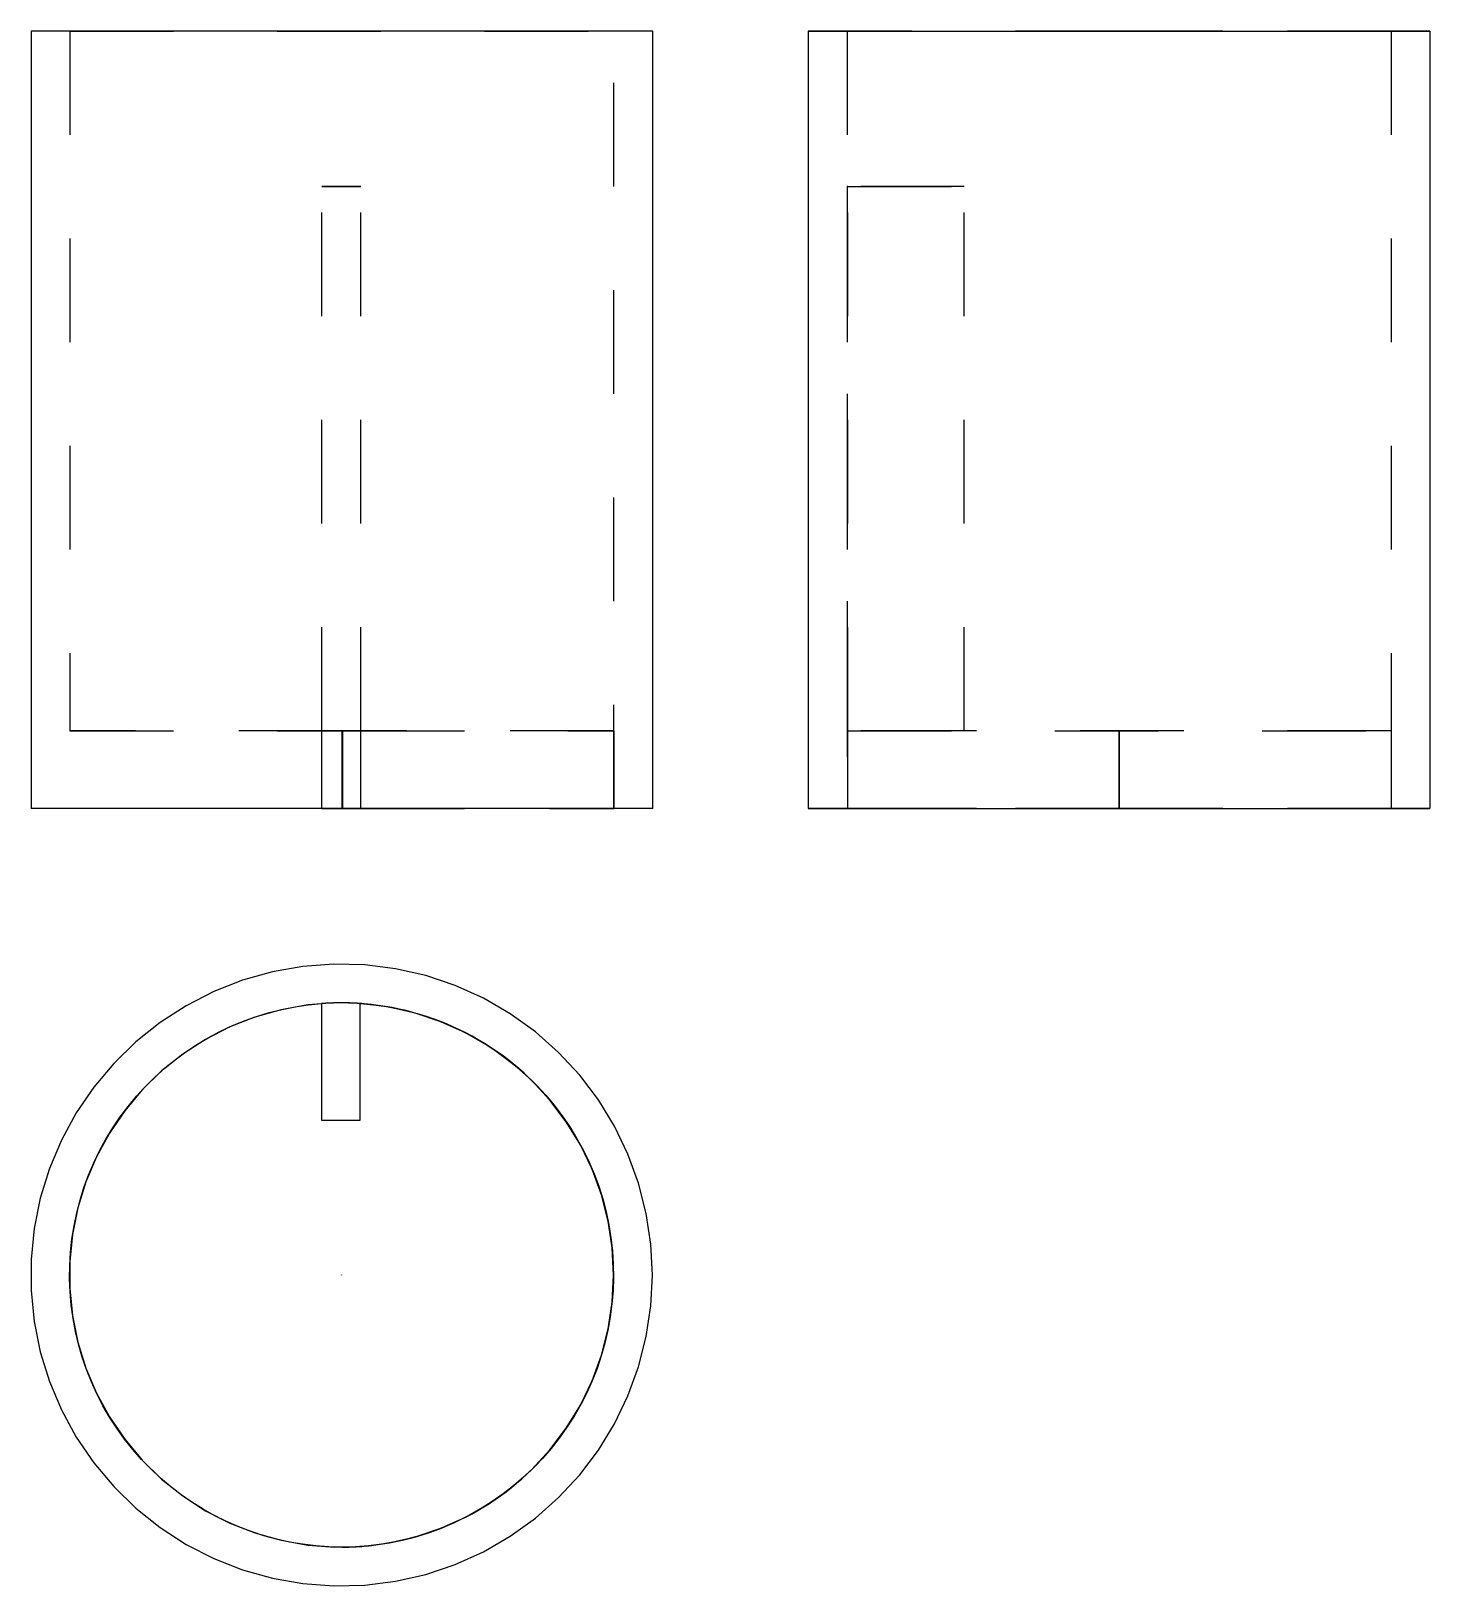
# Model space of a CAD drawing. Extents: x 0 to 1.35, y 0 to 1.5.
import ezdxf

# ---------------------------------------------------------------- set-up
doc = ezdxf.new("R2010")
doc.units = 0
doc.linetypes.add('HIDDEN', pattern=[0.037501, 0.025013, -0.012488])
for name, color, linetype in [('FRONT', 7, 'CONTINUOUS'), ('FRONT_HID', 7, 'HIDDEN'), ('LEFT', 7, 'CONTINUOUS'), ('LEFT_HID', 7, 'HIDDEN'), ('TOP', 7, 'CONTINUOUS'), ('TOP_HID', 7, 'HIDDEN')]:
    doc.layers.add(name, color=color, linetype=linetype)

msp = doc.modelspace()

# ---------------------------------------------------------------- linework, layer by layer
at = {"layer": 'FRONT'}
for p, q in [((0.6, 1.499814), (0, 1.499814)), ((0, 1.499814), (0, 0.749814)), ((0.6, 0.749814), (0.6, 1.499814)), ((0.6, 0.749814), (0, 0.749814))]:
    msp.add_line(p, q, dxfattribs=at)
at = {"layer": 'FRONT_HID', "linetype": 'HIDDEN'}
for p, q in [((0.5625, 1.499814), (0.0375, 1.499814)), ((0.0375, 1.499814), (0.5625, 1.499814)), ((0.0375, 1.499814), (0.0375, 0.824814)), ((0.5625, 0.749814), (0.5625, 1.499814)), ((0.280627, 0.824814), (0.280627, 1.349814)), ((0.299376, 1.349814), (0.280627, 1.349814)), ((0.280627, 1.349814), (0.318128, 1.349814)), ((0.280627, 0.824814), (0.280627, 1.349814)), ((0.318128, 1.349814), (0.299376, 1.349814)), ((0.318128, 0.824814), (0.318128, 1.349814)), ((0.318128, 0.824814), (0.318128, 1.349814)), ((0.300624, 0.824814), (0.0375, 0.824814)), ((0.0375, 0.824814), (0.280628, 0.824814)), ((0.280627, 0.749814), (0.280627, 0.824814)), ((0.280627, 0.824814), (0.318128, 0.824814)), ((0.300088, 0.824814), (0.299912, 0.824814)), ((0.299912, 0.824814), (0.300088, 0.824814)), ((0.299912, 0.824814), (0.299912, 0.749814)), ((0.300088, 0.749814), (0.300088, 0.824814)), ((0.562495, 0.824814), (0.300624, 0.824814)), ((0.300624, 0.824814), (0.300624, 0.749814)), ((0.318128, 0.824814), (0.562495, 0.824814)), ((0.318128, 0.749814), (0.318128, 0.824814)), ((0.562495, 0.824814), (0.562495, 0.749814)), ((0.280627, 0.749814), (0.318128, 0.749814)), ((0.318128, 0.749814), (0.280627, 0.749814)), ((0.300624, 0.749814), (0.280627, 0.749814)), ((0.280628, 0.749814), (0.300624, 0.749814)), ((0.5625, 0.749814), (0.280628, 0.749814)), ((0.300088, 0.749814), (0.299912, 0.749814)), ((0.299912, 0.749814), (0.300088, 0.749814)), ((0.562495, 0.749814), (0.300624, 0.749814)), ((0.300624, 0.749814), (0.5625, 0.749814)), ((0.318128, 0.749814), (0.562495, 0.749814))]:
    msp.add_line(p, q, dxfattribs=at)
at = {"layer": 'LEFT'}
for p, q in [((0.75, 1.499814), (1.35, 1.499814)), ((0.75, 1.499814), (0.75, 0.749814)), ((1.35, 1.499814), (1.35, 0.749814)), ((0.75, 0.749814), (1.35, 0.749814))]:
    msp.add_line(p, q, dxfattribs=at)
at = {"layer": 'LEFT_HID', "linetype": 'HIDDEN'}
for p, q in [((1.05, 1.499814), (0.75, 1.499814)), ((1.05, 1.499814), (0.7875, 1.499814)), ((0.7875, 1.499814), (1.3125, 1.499814)), ((0.7875, 1.499814), (0.7875, 0.749814)), ((1.3125, 1.499814), (1.05, 1.499814)), ((1.35, 1.499814), (1.05, 1.499814)), ((1.3125, 1.499814), (1.3125, 0.824814)), ((0.788127, 1.349814), (0.7875, 1.349814)), ((0.7875, 1.349814), (0.7875, 1.349814)), ((0.7875, 1.349814), (0.7875, 0.749814)), ((0.787501, 1.349814), (0.788215, 1.349814)), ((0.788127, 0.824814), (0.788127, 1.349814)), ((0.900627, 1.349814), (0.788127, 1.349814)), ((0.788215, 0.824814), (0.788215, 1.349814)), ((0.788215, 1.349814), (0.900627, 1.349814)), ((0.900627, 0.824814), (0.900627, 1.349814)), ((0.900627, 0.824814), (0.900627, 1.349814)), ((0.788127, 0.824814), (1.312499, 0.824814)), ((0.900627, 0.824814), (0.788127, 0.824814)), ((0.788127, 0.749814), (0.788127, 0.824814)), ((0.788215, 0.749814), (0.788215, 0.824814)), ((0.788215, 0.824814), (0.900627, 0.824814)), ((1.3125, 0.824814), (0.788216, 0.824814)), ((1.05, 0.824814), (1.049912, 0.824814)), ((1.049912, 0.824814), (1.050088, 0.824814)), ((1.049912, 0.824814), (1.049912, 0.749814)), ((1.050088, 0.824814), (1.05, 0.824814)), ((1.050088, 0.824814), (1.050088, 0.749814)), ((1.312499, 0.824814), (1.312499, 0.749814)), ((1.312499, 0.824814), (1.312499, 0.824814)), ((1.05, 0.749814), (0.75, 0.749814)), ((0.788127, 0.749814), (0.7875, 0.749814)), ((0.7875, 0.749814), (0.788216, 0.749814)), ((1.05, 0.749814), (0.7875, 0.749814)), ((0.7875, 0.749814), (0.788216, 0.749814)), ((0.788127, 0.749814), (1.312499, 0.749814)), ((0.900627, 0.749814), (0.788127, 0.749814)), ((0.788216, 0.749814), (0.900627, 0.749814)), ((0.788216, 0.749814), (1.312499, 0.749814)), ((1.312499, 0.749814), (0.788216, 0.749814)), ((1.05, 0.749814), (1.049912, 0.749814)), ((1.049912, 0.749814), (1.050088, 0.749814)), ((1.050088, 0.749814), (1.05, 0.749814)), ((1.312499, 0.749814), (1.05, 0.749814)), ((1.35, 0.749814), (1.05, 0.749814))]:
    msp.add_line(p, q, dxfattribs=at)
at = {"layer": 'TOP'}
for p, q in [((0.232871, 0.592385), (0.204081, 0.584285)), ((0.262324, 0.597579), (0.232871, 0.592385)), ((0.292148, 0.599814), (0.262324, 0.597579)), ((0.322046, 0.599068), (0.292148, 0.599814)), ((0.351722, 0.595349), (0.322046, 0.599068)), ((0.380879, 0.588694), (0.351722, 0.595349)), ((0.409229, 0.579169), (0.380879, 0.588694)), ((0.176241, 0.573359), (0.149627, 0.559714)), ((0.204081, 0.584285), (0.176241, 0.573359)), ((0.43649, 0.566868), (0.409229, 0.579169)), ((0.149627, 0.559714), (0.124504, 0.543488)), ((0.241215, 0.555825), (0.216024, 0.548738)), ((0.266987, 0.56037), (0.241215, 0.555825)), ((0.293083, 0.562325), (0.266987, 0.56037)), ((0.280255, 0.561691), (0.280255, 0.44928)), ((0.319244, 0.561673), (0.293083, 0.562325)), ((0.299301, 0.562407), (0.299003, 0.562406)), ((0.299599, 0.562407), (0.299301, 0.562407)), ((0.299897, 0.562407), (0.299599, 0.562407)), ((0.300194, 0.562406), (0.299897, 0.562407)), ((0.300492, 0.562405), (0.300194, 0.562406)), ((0.30079, 0.562404), (0.300492, 0.562405)), ((0.301088, 0.562403), (0.30079, 0.562404)), ((0.301386, 0.562401), (0.301088, 0.562403)), ((0.301684, 0.562399), (0.301386, 0.562401)), ((0.301982, 0.562396), (0.301684, 0.562399)), ((0.30228, 0.562393), (0.301982, 0.562396)), ((0.302577, 0.56239), (0.30228, 0.562393)), ((0.302875, 0.562387), (0.302577, 0.56239)), ((0.303173, 0.562383), (0.302875, 0.562387)), ((0.303471, 0.562379), (0.303173, 0.562383)), ((0.303769, 0.562374), (0.303471, 0.562379)), ((0.304067, 0.562369), (0.303769, 0.562374)), ((0.304364, 0.562364), (0.304067, 0.562369)), ((0.304662, 0.562358), (0.304364, 0.562364)), ((0.30496, 0.562352), (0.304662, 0.562358)), ((0.305258, 0.562346), (0.30496, 0.562352)), ((0.305556, 0.56234), (0.305258, 0.562346)), ((0.305854, 0.562333), (0.305556, 0.56234)), ((0.306151, 0.562326), (0.305854, 0.562333)), ((0.306449, 0.562318), (0.306151, 0.562326)), ((0.306747, 0.56231), (0.306449, 0.562318)), ((0.307045, 0.562302), (0.306747, 0.56231)), ((0.307342, 0.562293), (0.307045, 0.562302)), ((0.30764, 0.562284), (0.307342, 0.562293)), ((0.307938, 0.562275), (0.30764, 0.562284)), ((0.308236, 0.562265), (0.307938, 0.562275)), ((0.308533, 0.562255), (0.308236, 0.562265)), ((0.308831, 0.562245), (0.308533, 0.562255)), ((0.309129, 0.562235), (0.308831, 0.562245)), ((0.309426, 0.562224), (0.309129, 0.562235)), ((0.309724, 0.562212), (0.309426, 0.562224)), ((0.310022, 0.562201), (0.309724, 0.562212)), ((0.310319, 0.562189), (0.310022, 0.562201)), ((0.310617, 0.562176), (0.310319, 0.562189)), ((0.310914, 0.562164), (0.310617, 0.562176)), ((0.311212, 0.562151), (0.310914, 0.562164)), ((0.31151, 0.562137), (0.311212, 0.562151)), ((0.311807, 0.562124), (0.31151, 0.562137)), ((0.312105, 0.56211), (0.311807, 0.562124)), ((0.312402, 0.562095), (0.312105, 0.56211)), ((0.3127, 0.562081), (0.312402, 0.562095)), ((0.312997, 0.562066), (0.3127, 0.562081)), ((0.313295, 0.56205), (0.312997, 0.562066)), ((0.313592, 0.562035), (0.313295, 0.56205)), ((0.31389, 0.562019), (0.313592, 0.562035)), ((0.314187, 0.562002), (0.31389, 0.562019)), ((0.314484, 0.561986), (0.314187, 0.562002)), ((0.314782, 0.561969), (0.314484, 0.561986)), ((0.315079, 0.561951), (0.314782, 0.561969)), ((0.315377, 0.561934), (0.315079, 0.561951)), ((0.315674, 0.561916), (0.315377, 0.561934)), ((0.315971, 0.561897), (0.315674, 0.561916)), ((0.316268, 0.561878), (0.315971, 0.561897)), ((0.316566, 0.561859), (0.316268, 0.561878)), ((0.316863, 0.56184), (0.316566, 0.561859)), ((0.31716, 0.56182), (0.316863, 0.56184)), ((0.317457, 0.5618), (0.31716, 0.56182)), ((0.317755, 0.56178), (0.317457, 0.5618)), ((0.317755, 0.56178), (0.330489, 0.560586)), ((0.317755, 0.44928), (0.317755, 0.56178)), ((0.34521, 0.558419), (0.319244, 0.561673)), ((0.330489, 0.560586), (0.343151, 0.558773)), ((0.343151, 0.558773), (0.355709, 0.556345)), ((0.370723, 0.552596), (0.34521, 0.558419)), ((0.355709, 0.556345), (0.368134, 0.553308)), ((0.462391, 0.551915), (0.43649, 0.566868)), ((0.124504, 0.543488), (0.101121, 0.524841)), ((0.216024, 0.548738), (0.191664, 0.539177)), ((0.368134, 0.553308), (0.380397, 0.54967)), ((0.395529, 0.544261), (0.370723, 0.552596)), ((0.380397, 0.54967), (0.392467, 0.545439)), ((0.392467, 0.545439), (0.404317, 0.540625)), ((0.419382, 0.533498), (0.395529, 0.544261)), ((0.404317, 0.540625), (0.415919, 0.535239)), ((0.486674, 0.534456), (0.462391, 0.551915)), ((0.168377, 0.527238), (0.146394, 0.51304)), ((0.191664, 0.539177), (0.168377, 0.527238)), ((0.415919, 0.535239), (0.427244, 0.529295)), ((0.442045, 0.520414), (0.419382, 0.533498)), ((0.427244, 0.529295), (0.438267, 0.522806)), ((0.509098, 0.514667), (0.486674, 0.534456)), ((0.101121, 0.524841), (0.079712, 0.503959)), ((0.146394, 0.51304), (0.125935, 0.496724)), ((0.438267, 0.522806), (0.44896, 0.515788)), ((0.463293, 0.505138), (0.442045, 0.520414)), ((0.44896, 0.515788), (0.459299, 0.508257)), ((0.52944, 0.492743), (0.509098, 0.514667)), ((0.079712, 0.503959), (0.060487, 0.481048)), ((0.125935, 0.496724), (0.107201, 0.478452)), ((0.459299, 0.508257), (0.469258, 0.500231)), ((0.482914, 0.487822), (0.463293, 0.505138)), ((0.469258, 0.500231), (0.478815, 0.49173)), ((0.060487, 0.481048), (0.04364, 0.456337)), ((0.478815, 0.49173), (0.487946, 0.482774)), ((0.500714, 0.468639), (0.482914, 0.487822)), ((0.487946, 0.482774), (0.496631, 0.473383)), ((0.547499, 0.468903), (0.52944, 0.492743)), ((0.107201, 0.478452), (0.09038, 0.458405)), ((0.496631, 0.473383), (0.504847, 0.46358)), ((0.516515, 0.447778), (0.500714, 0.468639)), ((0.563094, 0.443383), (0.547499, 0.468903)), ((0.04364, 0.456337), (0.029336, 0.430072)), ((0.09038, 0.458405), (0.075638, 0.436783)), ((0.504847, 0.46358), (0.512576, 0.453389)), ((0.512576, 0.453389), (0.5198, 0.442834)), ((0.075638, 0.436783), (0.063123, 0.413801)), ((0.280255, 0.44928), (0.317755, 0.44928)), ((0.53016, 0.425448), (0.516515, 0.447778)), ((0.5198, 0.442834), (0.526501, 0.431939)), ((0.57607, 0.416437), (0.563094, 0.443383)), ((0.029336, 0.430072), (0.017719, 0.402513)), ((0.526501, 0.431939), (0.532663, 0.42073)), ((0.541515, 0.401871), (0.53016, 0.425448)), ((0.532663, 0.42073), (0.538272, 0.409235)), ((0.063123, 0.413801), (0.052958, 0.389687)), ((0.538272, 0.409235), (0.543314, 0.39748)), ((0.586299, 0.388333), (0.57607, 0.416437)), ((0.017719, 0.402513), (0.008904, 0.373934)), ((0.550465, 0.37728), (0.541515, 0.401871)), ((0.543314, 0.39748), (0.547778, 0.385494)), ((0.052958, 0.389687), (0.045244, 0.364681)), ((0.547778, 0.385494), (0.551652, 0.373304)), ((0.556922, 0.35192), (0.550465, 0.37728)), ((0.593679, 0.359351), (0.586299, 0.388333)), ((0.008904, 0.373934), (0.002978, 0.344619)), ((0.045244, 0.364681), (0.040059, 0.33903)), ((0.551652, 0.373304), (0.554929, 0.36094)), ((0.554929, 0.36094), (0.557599, 0.348431)), ((0.560823, 0.326043), (0.556922, 0.35192)), ((0.557599, 0.348431), (0.559656, 0.335807)), ((0.598136, 0.329777), (0.593679, 0.359351)), ((0.002978, 0.344619), (0, 0.314861)), ((0.040059, 0.33903), (0.037453, 0.312991)), ((0.559656, 0.335807), (0.561096, 0.323097)), ((0.562127, 0.299907), (0.560823, 0.326043)), ((0.561096, 0.323097), (0.561915, 0.310333)), ((0.599627, 0.299907), (0.598136, 0.329777)), ((0, 0.314861), (0, 0.284953)), ((0.037453, 0.312991), (0.037453, 0.286822)), ((0.299563, 0.299966), (0.299557, 0.29996)), ((0.299569, 0.299973), (0.299563, 0.299966)), ((0.299576, 0.299978), (0.299569, 0.299973)), ((0.299583, 0.299983), (0.299576, 0.299978)), ((0.299591, 0.299987), (0.299583, 0.299983)), ((0.299599, 0.29999), (0.299591, 0.299987)), ((0.299608, 0.299992), (0.299599, 0.29999)), ((0.299616, 0.299994), (0.299608, 0.299992)), ((0.299625, 0.299994), (0.299616, 0.299994)), ((0.299634, 0.299994), (0.299625, 0.299994)), ((0.299642, 0.299993), (0.299634, 0.299994)), ((0.299651, 0.299991), (0.299642, 0.299993)), ((0.299659, 0.299988), (0.299651, 0.299991)), ((0.299667, 0.299985), (0.299659, 0.299988)), ((0.299675, 0.29998), (0.299667, 0.299985)), ((0.299682, 0.299975), (0.299675, 0.29998)), ((0.299688, 0.29997), (0.299682, 0.299975)), ((0.299694, 0.299963), (0.299688, 0.29997)), ((0.2997, 0.299956), (0.299694, 0.299963)), ((0.561915, 0.310333), (0.562112, 0.297544)), ((0.037453, 0.286822), (0.040059, 0.260783)), ((0.29954, 0.29992), (0.299539, 0.299911)), ((0.299539, 0.299911), (0.299539, 0.299902)), ((0.299539, 0.299902), (0.29954, 0.299894)), ((0.299542, 0.299928), (0.29954, 0.29992)), ((0.29954, 0.299894), (0.299542, 0.299885)), ((0.299545, 0.299937), (0.299542, 0.299928)), ((0.299542, 0.299885), (0.299545, 0.299877)), ((0.299548, 0.299945), (0.299545, 0.299937)), ((0.299545, 0.299877), (0.299548, 0.299869)), ((0.299552, 0.299953), (0.299548, 0.299945)), ((0.299548, 0.299869), (0.299552, 0.299861)), ((0.299557, 0.29996), (0.299552, 0.299953)), ((0.299552, 0.299861), (0.299557, 0.299854)), ((0.299557, 0.299854), (0.299563, 0.299847)), ((0.299563, 0.299847), (0.299569, 0.299841)), ((0.299569, 0.299841), (0.299576, 0.299836)), ((0.299576, 0.299836), (0.299583, 0.299831)), ((0.299583, 0.299831), (0.299591, 0.299827)), ((0.299591, 0.299827), (0.299599, 0.299824)), ((0.299599, 0.299824), (0.299608, 0.299821)), ((0.299608, 0.299821), (0.299616, 0.29982)), ((0.299616, 0.29982), (0.299625, 0.299819)), ((0.299625, 0.299819), (0.299634, 0.299819)), ((0.299634, 0.299819), (0.299642, 0.29982)), ((0.299642, 0.29982), (0.299651, 0.299822)), ((0.299651, 0.299822), (0.299659, 0.299825)), ((0.299659, 0.299825), (0.299667, 0.299829)), ((0.299667, 0.299829), (0.299675, 0.299833)), ((0.299675, 0.299833), (0.299682, 0.299838)), ((0.299682, 0.299838), (0.299688, 0.299844)), ((0.299688, 0.299844), (0.299694, 0.29985)), ((0.299694, 0.29985), (0.2997, 0.299857)), ((0.299704, 0.299949), (0.2997, 0.299956)), ((0.2997, 0.299857), (0.299704, 0.299865)), ((0.299708, 0.299941), (0.299704, 0.299949)), ((0.299704, 0.299865), (0.299708, 0.299873)), ((0.299711, 0.299933), (0.299708, 0.299941)), ((0.299708, 0.299873), (0.299711, 0.299881)), ((0.299713, 0.299924), (0.299711, 0.299933)), ((0.299711, 0.299881), (0.299713, 0.299889)), ((0.299714, 0.299915), (0.299713, 0.299924)), ((0.299713, 0.299889), (0.299714, 0.299898)), ((0.299715, 0.299907), (0.299714, 0.299915)), ((0.299714, 0.299898), (0.299715, 0.299907)), ((0.560823, 0.27377), (0.562127, 0.299907)), ((0.562112, 0.297544), (0.561685, 0.28476)), ((0.598136, 0.270036), (0.599627, 0.299907)), ((0, 0.284953), (0.002978, 0.255194)), ((0.556922, 0.247893), (0.560823, 0.27377)), ((0.560636, 0.272013), (0.558968, 0.259331)), ((0.561685, 0.28476), (0.560636, 0.272013)), ((0.593679, 0.240463), (0.598136, 0.270036)), ((0.002978, 0.255194), (0.008904, 0.22588)), ((0.040059, 0.260783), (0.045244, 0.235133)), ((0.558968, 0.259331), (0.556683, 0.246746)), ((0.550465, 0.222534), (0.556922, 0.247893)), ((0.556683, 0.246746), (0.553788, 0.234287)), ((0.586299, 0.21148), (0.593679, 0.240463)), ((0.008904, 0.22588), (0.017719, 0.197301)), ((0.045244, 0.235133), (0.052958, 0.210126)), ((0.553788, 0.234287), (0.55029, 0.221984)), ((0.052958, 0.210126), (0.063123, 0.186012)), ((0.541515, 0.197943), (0.550465, 0.222534)), ((0.55029, 0.221984), (0.546197, 0.209866)), ((0.57607, 0.183376), (0.586299, 0.21148)), ((0.017719, 0.197301), (0.029336, 0.169742)), ((0.53016, 0.174365), (0.541515, 0.197943)), ((0.541518, 0.197962), (0.536265, 0.1863)), ((0.546197, 0.209866), (0.541518, 0.197962)), ((0.063123, 0.186012), (0.075638, 0.16303)), ((0.536265, 0.1863), (0.53045, 0.174907)), ((0.563094, 0.156431), (0.57607, 0.183376)), ((0.029336, 0.169742), (0.04364, 0.143476)), ((0.516515, 0.152035), (0.53016, 0.174365)), ((0.53045, 0.174907), (0.524087, 0.163812)), ((0.075638, 0.16303), (0.09038, 0.141408)), ((0.500714, 0.131175), (0.516515, 0.152035)), ((0.517191, 0.153039), (0.509779, 0.142615)), ((0.524087, 0.163812), (0.517191, 0.153039)), ((0.547499, 0.130911), (0.563094, 0.156431)), ((0.04364, 0.143476), (0.060487, 0.118765)), ((0.09038, 0.141408), (0.107201, 0.121361)), ((0.509779, 0.142615), (0.501867, 0.132565)), ((0.107201, 0.121361), (0.125935, 0.103089)), ((0.482914, 0.111992), (0.500714, 0.131175)), ((0.493476, 0.122912), (0.484624, 0.113679)), ((0.501867, 0.132565), (0.493476, 0.122912)), ((0.52944, 0.10707), (0.547499, 0.130911)), ((0.060487, 0.118765), (0.079712, 0.095855)), ((0.463293, 0.094676), (0.482914, 0.111992)), ((0.484624, 0.113679), (0.475333, 0.104888)), ((0.509098, 0.085147), (0.52944, 0.10707)), ((0.079712, 0.095855), (0.101121, 0.074972)), ((0.125935, 0.103089), (0.146394, 0.086773)), ((0.442045, 0.0794), (0.463293, 0.094676)), ((0.465624, 0.096561), (0.455522, 0.088716)), ((0.475333, 0.104888), (0.465624, 0.096561)), ((0.146394, 0.086773), (0.168377, 0.072575)), ((0.419382, 0.066315), (0.442045, 0.0794)), ((0.445049, 0.081372), (0.434231, 0.074548)), ((0.455522, 0.088716), (0.445049, 0.081372)), ((0.486674, 0.065357), (0.509098, 0.085147)), ((0.101121, 0.074972), (0.124504, 0.056325)), ((0.168377, 0.072575), (0.191664, 0.060636)), ((0.191664, 0.060636), (0.216024, 0.051076)), ((0.395529, 0.055552), (0.419382, 0.066315)), ((0.411663, 0.062519), (0.399967, 0.057343)), ((0.423094, 0.068258), (0.411663, 0.062519)), ((0.434231, 0.074548), (0.423094, 0.068258)), ((0.462391, 0.047899), (0.486674, 0.065357)), ((0.124504, 0.056325), (0.149627, 0.040099)), ((0.216024, 0.051076), (0.241215, 0.043988)), ((0.34521, 0.041395), (0.370723, 0.047218)), ((0.363561, 0.045313), (0.351083, 0.0425)), ((0.375887, 0.04873), (0.363561, 0.045313)), ((0.370723, 0.047218), (0.395529, 0.055552)), ((0.388032, 0.052743), (0.375887, 0.04873)), ((0.399967, 0.057343), (0.388032, 0.052743)), ((0.43649, 0.032945), (0.462391, 0.047899)), ((0.149627, 0.040099), (0.176241, 0.026455)), ((0.241215, 0.043988), (0.266987, 0.039444)), ((0.266987, 0.039444), (0.293083, 0.037488)), ((0.293083, 0.037488), (0.319244, 0.038141)), ((0.313037, 0.03775), (0.300251, 0.037407)), ((0.325792, 0.038714), (0.313037, 0.03775)), ((0.319244, 0.038141), (0.34521, 0.041395)), ((0.338484, 0.040299), (0.325792, 0.038714)), ((0.351083, 0.0425), (0.338484, 0.040299)), ((0.409229, 0.020645), (0.43649, 0.032945)), ((0.176241, 0.026455), (0.204081, 0.015529)), ((0.204081, 0.015529), (0.232871, 0.007428)), ((0.380879, 0.011119), (0.409229, 0.020645)), ((0.232871, 0.007428), (0.262324, 0.002235)), ((0.262324, 0.002235), (0.292148, 0)), ((0.292148, 0), (0.322046, 0.000746)), ((0.322046, 0.000746), (0.351722, 0.004464)), ((0.351722, 0.004464), (0.380879, 0.011119))]:
    msp.add_line(p, q, dxfattribs=at)
at = {"layer": 'TOP_HID', "linetype": 'HIDDEN'}
for p, q in [((0.229915, 0.552981), (0.242326, 0.556076)), ((0.242326, 0.556076), (0.254872, 0.558563)), ((0.254872, 0.558563), (0.267525, 0.560436)), ((0.267525, 0.560436), (0.280255, 0.561691)), ((0.287095, 0.562107), (0.280255, 0.561691)), ((0.280849, 0.561735), (0.280255, 0.561691)), ((0.280552, 0.561713), (0.280255, 0.561691)), ((0.280255, 0.561691), (0.280255, 0.561691)), ((0.280849, 0.561735), (0.280552, 0.561713)), ((0.281443, 0.561776), (0.280849, 0.561735)), ((0.281146, 0.561756), (0.280849, 0.561735)), ((0.281443, 0.561776), (0.281146, 0.561756)), ((0.282037, 0.561817), (0.281443, 0.561776)), ((0.28174, 0.561797), (0.281443, 0.561776)), ((0.282037, 0.561817), (0.28174, 0.561797)), ((0.282632, 0.561856), (0.282037, 0.561817)), ((0.282335, 0.561837), (0.282037, 0.561817)), ((0.282632, 0.561856), (0.282335, 0.561837)), ((0.283226, 0.561894), (0.282632, 0.561856)), ((0.282929, 0.561875), (0.282632, 0.561856)), ((0.283226, 0.561894), (0.282929, 0.561875)), ((0.283821, 0.561931), (0.283226, 0.561894)), ((0.283524, 0.561913), (0.283226, 0.561894)), ((0.283821, 0.561931), (0.283524, 0.561913)), ((0.284416, 0.561966), (0.283821, 0.561931)), ((0.284118, 0.561948), (0.283821, 0.561931)), ((0.284416, 0.561966), (0.284118, 0.561948)), ((0.28501, 0.562), (0.284416, 0.561966)), ((0.284713, 0.561983), (0.284416, 0.561966)), ((0.28501, 0.562), (0.284713, 0.561983)), ((0.285605, 0.562032), (0.28501, 0.562)), ((0.285308, 0.562016), (0.28501, 0.562)), ((0.285605, 0.562032), (0.285308, 0.562016)), ((0.2862, 0.562063), (0.285605, 0.562032)), ((0.285903, 0.562048), (0.285605, 0.562032)), ((0.2862, 0.562063), (0.285903, 0.562048)), ((0.286795, 0.562093), (0.2862, 0.562063)), ((0.286498, 0.562078), (0.2862, 0.562063)), ((0.286795, 0.562093), (0.286498, 0.562078)), ((0.28739, 0.562122), (0.286795, 0.562093)), ((0.287093, 0.562108), (0.286795, 0.562093)), ((0.28739, 0.562122), (0.287093, 0.562108)), ((0.293943, 0.562345), (0.287095, 0.562107)), ((0.287985, 0.562149), (0.28739, 0.562122)), ((0.287688, 0.562135), (0.28739, 0.562122)), ((0.287985, 0.562149), (0.287688, 0.562135)), ((0.288581, 0.562174), (0.287985, 0.562149)), ((0.288283, 0.562162), (0.287985, 0.562149)), ((0.288581, 0.562174), (0.288283, 0.562162)), ((0.289176, 0.562199), (0.288581, 0.562174)), ((0.288878, 0.562187), (0.288581, 0.562174)), ((0.289176, 0.562199), (0.288878, 0.562187)), ((0.289771, 0.562222), (0.289176, 0.562199)), ((0.289474, 0.56221), (0.289176, 0.562199)), ((0.289771, 0.562222), (0.289474, 0.56221)), ((0.290367, 0.562244), (0.289771, 0.562222)), ((0.290069, 0.562233), (0.289771, 0.562222)), ((0.290367, 0.562244), (0.290069, 0.562233)), ((0.290962, 0.562264), (0.290367, 0.562244)), ((0.290664, 0.562254), (0.290367, 0.562244)), ((0.290962, 0.562264), (0.290664, 0.562254)), ((0.291557, 0.562283), (0.290962, 0.562264)), ((0.29126, 0.562273), (0.290962, 0.562264)), ((0.291557, 0.562283), (0.29126, 0.562273)), ((0.292153, 0.5623), (0.291557, 0.562283)), ((0.291855, 0.562292), (0.291557, 0.562283)), ((0.292153, 0.5623), (0.291855, 0.562292)), ((0.292748, 0.562317), (0.292153, 0.5623)), ((0.292451, 0.562309), (0.292153, 0.5623)), ((0.292748, 0.562317), (0.292451, 0.562309)), ((0.293344, 0.562332), (0.292748, 0.562317)), ((0.293046, 0.562324), (0.292748, 0.562317)), ((0.293344, 0.562332), (0.293046, 0.562324)), ((0.29394, 0.562345), (0.293344, 0.562332)), ((0.293642, 0.562339), (0.293344, 0.562332)), ((0.29394, 0.562345), (0.293642, 0.562339)), ((0.294535, 0.562357), (0.29394, 0.562345)), ((0.294237, 0.562352), (0.29394, 0.562345)), ((0.300795, 0.562404), (0.293943, 0.562345)), ((0.294535, 0.562357), (0.294237, 0.562352)), ((0.295131, 0.562368), (0.294535, 0.562357)), ((0.294833, 0.562363), (0.294535, 0.562357)), ((0.295131, 0.562368), (0.294833, 0.562363)), ((0.295727, 0.562378), (0.295131, 0.562368)), ((0.295429, 0.562373), (0.295131, 0.562368)), ((0.295727, 0.562378), (0.295429, 0.562373)), ((0.296322, 0.562386), (0.295727, 0.562378)), ((0.296024, 0.562382), (0.295727, 0.562378)), ((0.296322, 0.562386), (0.296024, 0.562382)), ((0.296918, 0.562393), (0.296322, 0.562386)), ((0.29662, 0.56239), (0.296322, 0.562386)), ((0.296918, 0.562393), (0.29662, 0.56239)), ((0.297514, 0.562398), (0.296918, 0.562393)), ((0.297216, 0.562396), (0.296918, 0.562393)), ((0.297514, 0.562398), (0.297216, 0.562396)), ((0.298109, 0.562402), (0.297514, 0.562398)), ((0.297812, 0.5624), (0.297514, 0.562398)), ((0.298109, 0.562402), (0.297812, 0.5624)), ((0.298705, 0.562405), (0.298109, 0.562402)), ((0.298407, 0.562404), (0.298109, 0.562402)), ((0.298705, 0.562405), (0.298407, 0.562404)), ((0.299301, 0.562407), (0.298705, 0.562405)), ((0.299003, 0.562406), (0.298705, 0.562405)), ((0.299897, 0.562407), (0.299301, 0.562407)), ((0.300492, 0.562405), (0.299897, 0.562407)), ((0.301088, 0.562403), (0.300492, 0.562405)), ((0.307647, 0.562284), (0.300795, 0.562404)), ((0.301684, 0.562399), (0.301088, 0.562403)), ((0.30228, 0.562393), (0.301684, 0.562399)), ((0.302875, 0.562387), (0.30228, 0.562393)), ((0.303471, 0.562379), (0.302875, 0.562387)), ((0.304067, 0.562369), (0.303471, 0.562379)), ((0.304662, 0.562358), (0.304067, 0.562369)), ((0.305258, 0.562346), (0.304662, 0.562358)), ((0.305853, 0.562333), (0.305258, 0.562346)), ((0.306449, 0.562318), (0.305853, 0.562333)), ((0.307045, 0.562302), (0.306449, 0.562318)), ((0.30764, 0.562284), (0.307045, 0.562302)), ((0.308236, 0.562265), (0.30764, 0.562284)), ((0.314493, 0.561985), (0.307647, 0.562284)), ((0.308831, 0.562245), (0.308236, 0.562265)), ((0.309426, 0.562224), (0.308831, 0.562245)), ((0.310022, 0.562201), (0.309426, 0.562224)), ((0.310617, 0.562176), (0.310022, 0.562201)), ((0.311212, 0.562151), (0.310617, 0.562176)), ((0.311807, 0.562124), (0.311212, 0.562151)), ((0.312402, 0.562095), (0.311807, 0.562124)), ((0.312997, 0.562066), (0.312402, 0.562095)), ((0.313592, 0.562035), (0.312997, 0.562066)), ((0.314187, 0.562002), (0.313592, 0.562035)), ((0.314782, 0.561969), (0.314187, 0.562002)), ((0.321329, 0.561508), (0.314493, 0.561985)), ((0.315377, 0.561934), (0.314782, 0.561969)), ((0.315971, 0.561897), (0.315377, 0.561934)), ((0.316566, 0.561859), (0.315971, 0.561897)), ((0.31716, 0.56182), (0.316566, 0.561859)), ((0.317755, 0.56178), (0.31716, 0.56182)), ((0.32815, 0.560853), (0.321329, 0.561508)), ((0.334952, 0.560019), (0.32815, 0.560853)), ((0.341729, 0.559008), (0.334952, 0.560019)), ((0.348478, 0.557821), (0.341729, 0.559008)), ((0.355194, 0.556458), (0.348478, 0.557821)), ((0.361872, 0.55492), (0.355194, 0.556458)), ((0.182216, 0.534685), (0.193792, 0.540126)), ((0.193792, 0.540126), (0.20562, 0.544996)), ((0.20562, 0.544996), (0.21767, 0.549285)), ((0.21767, 0.549285), (0.229915, 0.552981)), ((0.368507, 0.553209), (0.361872, 0.55492)), ((0.375095, 0.551324), (0.368507, 0.553209)), ((0.381632, 0.549269), (0.375095, 0.551324)), ((0.388113, 0.547043), (0.381632, 0.549269)), ((0.394534, 0.544649), (0.388113, 0.547043)), ((0.40089, 0.542088), (0.394534, 0.544649)), ((0.407177, 0.539363), (0.40089, 0.542088)), ((0.159927, 0.522146), (0.170919, 0.528687)), ((0.170919, 0.528687), (0.182216, 0.534685)), ((0.413391, 0.536474), (0.407177, 0.539363)), ((0.419528, 0.533424), (0.413391, 0.536474)), ((0.425582, 0.530214), (0.419528, 0.533424)), ((0.431551, 0.526848), (0.425582, 0.530214)), ((0.43743, 0.523327), (0.431551, 0.526848)), ((0.138964, 0.507497), (0.149267, 0.515077)), ((0.149267, 0.515077), (0.159927, 0.522146)), ((0.443215, 0.519654), (0.43743, 0.523327)), ((0.448902, 0.515831), (0.443215, 0.519654)), ((0.454487, 0.511861), (0.448902, 0.515831)), ((0.459967, 0.507746), (0.454487, 0.511861)), ((0.119526, 0.490878), (0.129043, 0.499424)), ((0.129043, 0.499424), (0.138964, 0.507497)), ((0.465338, 0.50349), (0.459967, 0.507746)), ((0.470595, 0.499095), (0.465338, 0.50349)), ((0.475736, 0.494565), (0.470595, 0.499095)), ((0.101798, 0.472446), (0.110437, 0.481878)), ((0.110437, 0.481878), (0.119526, 0.490878)), ((0.480757, 0.489902), (0.475736, 0.494565)), ((0.485655, 0.485109), (0.480757, 0.489902)), ((0.490426, 0.48019), (0.485655, 0.485109)), ((0.495067, 0.475148), (0.490426, 0.48019)), ((0.093628, 0.462604), (0.101798, 0.472446)), ((0.499575, 0.469987), (0.495067, 0.475148)), ((0.503946, 0.46471), (0.499575, 0.469987)), ((0.078773, 0.441787), (0.085947, 0.452377)), ((0.085947, 0.452377), (0.093628, 0.462604)), ((0.508178, 0.45932), (0.503946, 0.46471)), ((0.512268, 0.453822), (0.508178, 0.45932)), ((0.516214, 0.448219), (0.512268, 0.453822)), ((0.072124, 0.43086), (0.078773, 0.441787)), ((0.520011, 0.442515), (0.516214, 0.448219)), ((0.523658, 0.436714), (0.520011, 0.442515)), ((0.527153, 0.430819), (0.523658, 0.436714)), ((0.066015, 0.419622), (0.072124, 0.43086)), ((0.530493, 0.424836), (0.527153, 0.430819)), ((0.533675, 0.418767), (0.530493, 0.424836)), ((0.055475, 0.396321), (0.060461, 0.4081)), ((0.060461, 0.4081), (0.066015, 0.419622)), ((0.536698, 0.412617), (0.533675, 0.418767)), ((0.539559, 0.40639), (0.536698, 0.412617)), ((0.542257, 0.400091), (0.539559, 0.40639)), ((0.051068, 0.384314), (0.055475, 0.396321)), ((0.544789, 0.393724), (0.542257, 0.400091)), ((0.547155, 0.387292), (0.544789, 0.393724)), ((0.047251, 0.372106), (0.051068, 0.384314)), ((0.549352, 0.380801), (0.547155, 0.387292)), ((0.551378, 0.374255), (0.549352, 0.380801)), ((0.044034, 0.359726), (0.047251, 0.372106)), ((0.553233, 0.367659), (0.551378, 0.374255)), ((0.554915, 0.361016), (0.553233, 0.367659)), ((0.556423, 0.354331), (0.554915, 0.361016)), ((0.039426, 0.33457), (0.041423, 0.347204)), ((0.041423, 0.347204), (0.044034, 0.359726)), ((0.557756, 0.34761), (0.556423, 0.354331)), ((0.558914, 0.340855), (0.557756, 0.34761)), ((0.038046, 0.321854), (0.039426, 0.33457)), ((0.559894, 0.334073), (0.558914, 0.340855)), ((0.560697, 0.327268), (0.559894, 0.334073)), ((0.037288, 0.309086), (0.038046, 0.321854)), ((0.561322, 0.320444), (0.560697, 0.327268)), ((0.561769, 0.313606), (0.561322, 0.320444)), ((0.037152, 0.296296), (0.037288, 0.309086)), ((0.562038, 0.306759), (0.561769, 0.313606)), ((0.562127, 0.299907), (0.562038, 0.306759)), ((0.037639, 0.283514), (0.037152, 0.296296)), ((0.561395, 0.28032), (0.561802, 0.286842)), ((0.561802, 0.286842), (0.562046, 0.293372)), ((0.562046, 0.293372), (0.562127, 0.299907)), ((0.038749, 0.270772), (0.037639, 0.283514)), ((0.040478, 0.258098), (0.038749, 0.270772)), ((0.560096, 0.267316), (0.560827, 0.27381)), ((0.560827, 0.27381), (0.561395, 0.28032)), ((0.042822, 0.245524), (0.040478, 0.258098)), ((0.558151, 0.254392), (0.559204, 0.260842)), ((0.559204, 0.260842), (0.560096, 0.267316)), ((0.045776, 0.233079), (0.042822, 0.245524)), ((0.554034, 0.235229), (0.555565, 0.241582)), ((0.555565, 0.241582), (0.556938, 0.247971)), ((0.556938, 0.247971), (0.558151, 0.254392)), ((0.049333, 0.220793), (0.045776, 0.233079)), ((0.5505, 0.222647), (0.552345, 0.228916)), ((0.552345, 0.228916), (0.554034, 0.235229)), ((0.053484, 0.208694), (0.049333, 0.220793)), ((0.544036, 0.204143), (0.546344, 0.210257)), ((0.546344, 0.210257), (0.548499, 0.216426)), ((0.548499, 0.216426), (0.5505, 0.222647)), ((0.058219, 0.196812), (0.053484, 0.208694)), ((0.063528, 0.185175), (0.058219, 0.196812)), ((0.538967, 0.192097), (0.541576, 0.198089)), ((0.541576, 0.198089), (0.544036, 0.204143)), ((0.069397, 0.17381), (0.063528, 0.185175)), ((0.530255, 0.174539), (0.533304, 0.180319)), ((0.533304, 0.180319), (0.536209, 0.186173)), ((0.536209, 0.186173), (0.538967, 0.192097)), ((0.075813, 0.162745), (0.069397, 0.17381)), ((0.523729, 0.163216), (0.527063, 0.168837)), ((0.527063, 0.168837), (0.530255, 0.174539)), ((0.08276, 0.152005), (0.075813, 0.162745)), ((0.090222, 0.141616), (0.08276, 0.152005)), ((0.512905, 0.146875), (0.516649, 0.152232)), ((0.516649, 0.152232), (0.520257, 0.15768)), ((0.520257, 0.15768), (0.523729, 0.163216)), ((0.098181, 0.131604), (0.090222, 0.141616)), ((0.500892, 0.131388), (0.505024, 0.13645)), ((0.505024, 0.13645), (0.50903, 0.141613)), ((0.50903, 0.141613), (0.512905, 0.146875)), ((0.106619, 0.121991), (0.098181, 0.131604)), ((0.115515, 0.1128), (0.106619, 0.121991)), ((0.487756, 0.11684), (0.492255, 0.121579)), ((0.492255, 0.121579), (0.496635, 0.12643)), ((0.496635, 0.12643), (0.500892, 0.131388)), ((0.124848, 0.104054), (0.115515, 0.1128)), ((0.473572, 0.103312), (0.478412, 0.107703)), ((0.478412, 0.107703), (0.483141, 0.112213)), ((0.483141, 0.112213), (0.487756, 0.11684)), ((0.134596, 0.095772), (0.124848, 0.104054)), ((0.144736, 0.087975), (0.134596, 0.095772)), ((0.453165, 0.086993), (0.458418, 0.090881)), ((0.458418, 0.090881), (0.463572, 0.094899)), ((0.463572, 0.094899), (0.468624, 0.099043)), ((0.468624, 0.099043), (0.473572, 0.103312)), ((0.155243, 0.080682), (0.144736, 0.087975)), ((0.166094, 0.073909), (0.155243, 0.080682)), ((0.431237, 0.072783), (0.43685, 0.07613)), ((0.43685, 0.07613), (0.442378, 0.079615)), ((0.442378, 0.079615), (0.447818, 0.083237)), ((0.447818, 0.083237), (0.453165, 0.086993)), ((0.177261, 0.067672), (0.166094, 0.073909)), ((0.188719, 0.061987), (0.177261, 0.067672)), ((0.200441, 0.056867), (0.188719, 0.061987)), ((0.40202, 0.0582), (0.408005, 0.060824)), ((0.408005, 0.060824), (0.413923, 0.063596)), ((0.413923, 0.063596), (0.41977, 0.066515)), ((0.41977, 0.066515), (0.425543, 0.069578)), ((0.425543, 0.069578), (0.431237, 0.072783)), ((0.212397, 0.052324), (0.200441, 0.056867)), ((0.224561, 0.048369), (0.212397, 0.052324)), ((0.236903, 0.045011), (0.224561, 0.048369)), ((0.249395, 0.042258), (0.236903, 0.045011)), ((0.35856, 0.044108), (0.36491, 0.045654)), ((0.36491, 0.045654), (0.371218, 0.047358)), ((0.371218, 0.047358), (0.377483, 0.049218)), ((0.377483, 0.049218), (0.383699, 0.051234)), ((0.383699, 0.051234), (0.389863, 0.053404)), ((0.389863, 0.053404), (0.395972, 0.055727)), ((0.395972, 0.055727), (0.40202, 0.0582)), ((0.262005, 0.040117), (0.249395, 0.042258)), ((0.274705, 0.038593), (0.262005, 0.040117)), ((0.287463, 0.037689), (0.274705, 0.038593)), ((0.300251, 0.037407), (0.287463, 0.037689)), ((0.300251, 0.037407), (0.306785, 0.037504)), ((0.306785, 0.037504), (0.313315, 0.037764)), ((0.313315, 0.037764), (0.319836, 0.038186)), ((0.319836, 0.038186), (0.326345, 0.03877)), ((0.326345, 0.03877), (0.332837, 0.039516)), ((0.332837, 0.039516), (0.339309, 0.040423)), ((0.339309, 0.040423), (0.345756, 0.041492)), ((0.345756, 0.041492), (0.352174, 0.04272)), ((0.352174, 0.04272), (0.35856, 0.044108))]:
    msp.add_line(p, q, dxfattribs=at)

doc.saveas('drawing.dxf')
